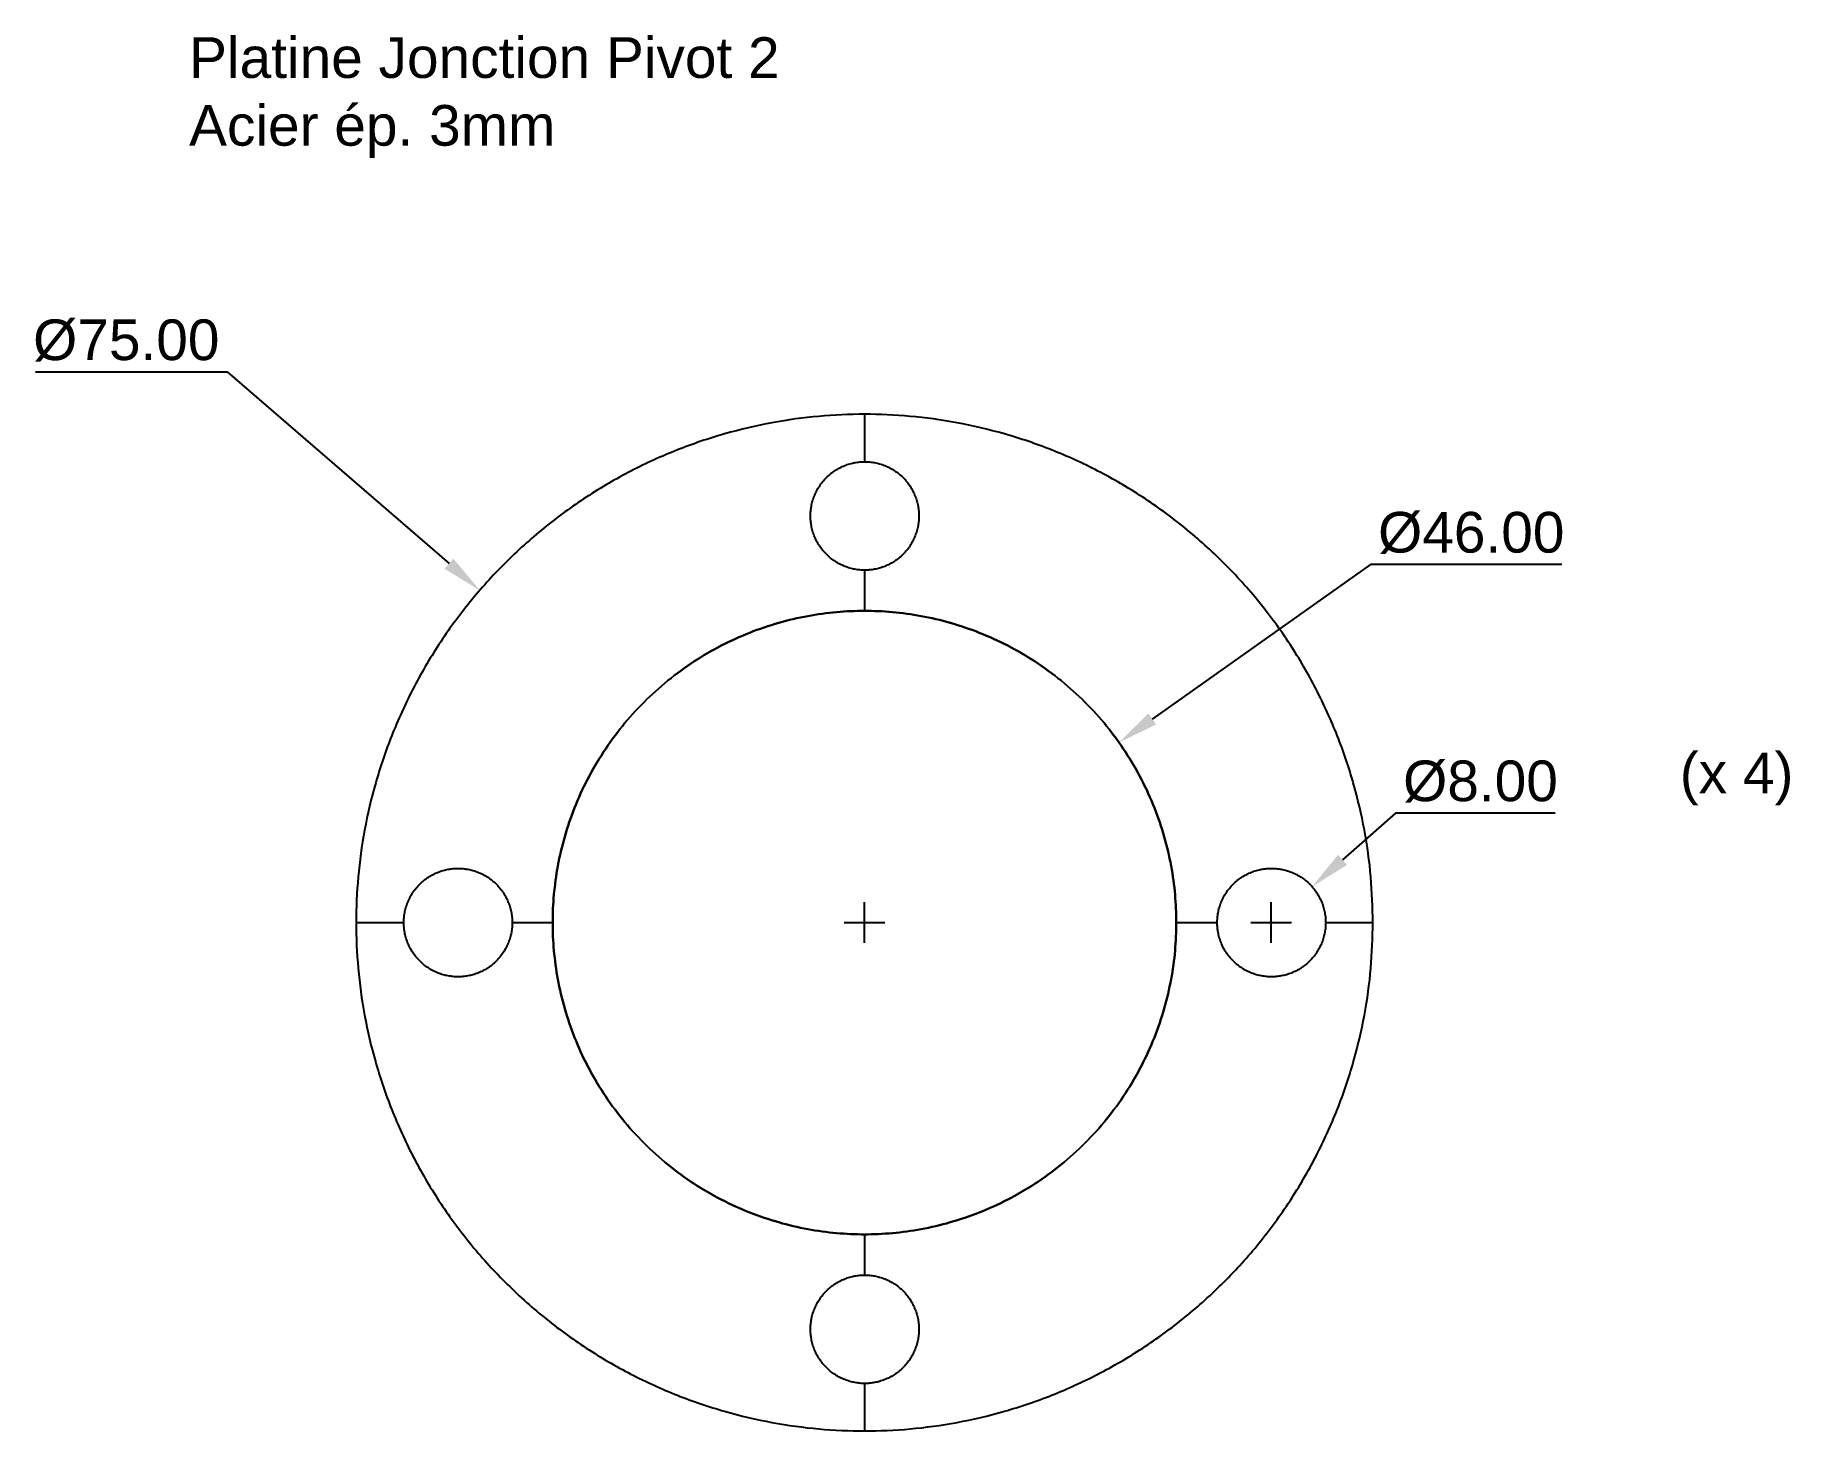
# Model space of a CAD drawing. Header units: millimetres. Extents: x -61 to 68, y -37 to 65.
import ezdxf

# ---------------------------------------------------------------- set-up
doc = ezdxf.new("R2010")
doc.units = ezdxf.units.MM
doc.layers.add('Défaut', color=178, linetype='Continuous', true_color=0x000000)
doc.layers.add('Pivot', color=178, linetype='Continuous', true_color=0x000000)
doc.styles.add('Helvetica Neue Regular', font='')
doc.styles.get('Helvetica Neue Regular').set_extended_font_data('Helvetica Neue')
doc.dimstyles.new('Défaut', dxfattribs={"dimtxt": 3, "dimasz": 3, "dimexe": 1.5, "dimexo": 1.5, "dimgap": 0.75, "dimtad": 1, "dimtoh": 1, "dimzin": 1, "dimdsep": 46, "dimtxsty": 'Helvetica Neue Regular', "dimcen": 1.5, "dimazin": 1, "dimtfac": 1, "dimtdec": 4, "dimtix": 1, "dimtofl": 0, "dimtmove": 1, "dimatfit": 3, "dimfxl": 3, "dimtolj": 1, "dimtzin": 1, "dimarcsym": 0})

# ---------------------------------------------------------------- blocks, each defined once
blk = doc.blocks.new('*D1')
at = {"layer": 'Defpoints', "color": 0}
for p in [(18.78, 13.29), (-18.77, -13.29)]:
    blk.add_point(p, dxfattribs=at)
at = {"layer": 'Défaut', "color": 0, "lineweight": -2}
for p, q in [((37.32, 26.41), (21.23, 15.02)), ((51.44, 26.41), (37.32, 26.41))]:
    blk.add_line(p, q, dxfattribs=at)
at = {"layer": 'Défaut', "color": 0}
for p, q in [((0, -1.5), (0, 1.5)), ((-1.5, 0), (1.5, 0))]:
    blk.add_line(p, q, dxfattribs=at)
blk.add_solid([(20.94, 15.43), (21.51, 14.61), (18.78, 13.29)], dxfattribs=at)
at = {"layer": 'Défaut', "color": 0, "insert": (44.76, 28.74), "char_height": 3, "attachment_point": 5, "style": 'Helvetica Neue Regular'}
blk.add_mtext('\\A1;Ø46.00', dxfattribs=at)
blk = doc.blocks.new('*D2')
at = {"layer": 'Defpoints', "color": 0}
for p in [(33.01, 2.64), (27, -2.64)]:
    blk.add_point(p, dxfattribs=at)
at = {"layer": 'Défaut', "color": 0, "lineweight": -2}
for p, q in [((39.17, 8.07), (35.26, 4.63)), ((50.96, 8.07), (39.17, 8.07))]:
    blk.add_line(p, q, dxfattribs=at)
at = {"layer": 'Défaut', "color": 0}
for p, q in [((30, -1.5), (30, 1.5)), ((28.5, 0), (31.5, 0))]:
    blk.add_line(p, q, dxfattribs=at)
blk.add_solid([(34.93, 5), (35.59, 4.25), (33.01, 2.64)], dxfattribs=at)
at = {"layer": 'Défaut', "color": 0, "insert": (45.44, 10.4), "char_height": 3, "attachment_point": 5, "style": 'Helvetica Neue Regular'}
blk.add_mtext('\\A1;Ø8.00', dxfattribs=at)
blk = doc.blocks.new('*D3')
at = {"layer": 'Defpoints', "color": 0}
for p in [(-28.37, 24.51), (28.38, -24.51)]:
    blk.add_point(p, dxfattribs=at)
at = {"layer": 'Défaut', "color": 0, "lineweight": -2}
for p, q in [((-61.14, 40.62), (-47.01, 40.62)), ((-47.01, 40.62), (-30.64, 26.48))]:
    blk.add_line(p, q, dxfattribs=at)
at = {"layer": 'Défaut', "color": 0}
for p, q in [((0, -1.5), (0, 1.5)), ((-1.5, 0), (1.5, 0))]:
    blk.add_line(p, q, dxfattribs=at)
blk.add_solid([(-30.97, 26.1), (-30.32, 26.85), (-28.37, 24.51)], dxfattribs=at)
at = {"layer": 'Défaut', "color": 0, "insert": (-54.45, 42.94), "char_height": 3, "attachment_point": 5, "style": 'Helvetica Neue Regular'}
blk.add_mtext('\\A1;Ø75.00', dxfattribs=at)

msp = doc.modelspace()

# ---------------------------------------------------------------- linework, layer by layer
at = {"layer": 'Pivot'}
for p, q in [((0.003, 37.5, 280.15), (0.003, 34, 280.15)), ((0.003, 37.5, 277.15), (0.003, 34, 277.15)), ((0.003, 26, 280.15), (0.003, 23, 280.15)), ((0.003, 26, 277.15), (0.003, 23, 277.15)), ((-37.497, 0, 280.15), (-33.979, 0, 280.15)), ((-37.497, 0, 277.15), (-33.979, 0, 277.15)), ((-25.979, 0, 280.15), (-22.997, 0, 280.15)), ((-25.979, 0, 277.15), (-22.997, 0, 277.15)), ((23.003, 0, 280.15), (26.021, 0, 280.15)), ((23.003, 0, 277.15), (26.021, 0, 277.15)), ((34.021, 0, 280.15), (37.503, 0, 280.15)), ((34.021, 0, 277.15), (37.503, 0, 277.15)), ((0.003, -23, 280.15), (0.003, -26, 280.15)), ((0.003, -23, 277.15), (0.003, -26, 277.15)), ((0.003, -34, 280.15), (0.003, -37.5, 280.15)), ((0.003, -34, 277.15), (0.003, -37.5, 277.15))]:
    msp.add_line(p, q, dxfattribs=at)
for points, knots in [([(37.503, 0, 280.15), (37.503, -37.5, 280.15), (0.003, -37.5, 280.15), (-37.497, -37.5, 280.15), (-37.497, 0, 280.15), (-37.497, 37.5, 280.15), (0.003, 37.5, 280.15), (37.503, 37.5, 280.15), (37.503, 0, 280.15)], [0, 0, 0, 58.9048623, 58.9048623, 117.8097245, 117.8097245, 176.7145868, 176.7145868, 235.619449, 235.619449, 235.619449]), ([(37.503, 0, 277.15), (37.503, -37.5, 277.15), (0.003, -37.5, 277.15), (-37.497, -37.5, 277.15), (-37.497, 0, 277.15), (-37.497, 37.5, 277.15), (0.003, 37.5, 277.15), (37.503, 37.5, 277.15), (37.503, 0, 277.15)], [0, 0, 0, 58.9048623, 58.9048623, 117.8097245, 117.8097245, 176.7145868, 176.7145868, 235.619449, 235.619449, 235.619449]), ([(37.503, 0, 278.65), (37.503, -37.5, 278.65), (0.003, -37.5, 278.65), (-37.497, -37.5, 278.65), (-37.497, 0, 278.65), (-37.497, 37.5, 278.65), (0.003, 37.5, 278.65), (37.503, 37.5, 278.65), (37.503, 0, 278.65)], [0, 0, 0, 58.9048623, 58.9048623, 117.8097245, 117.8097245, 176.7145868, 176.7145868, 235.619449, 235.619449, 235.619449]), ([(0.021, 34, 280.15), (-3.979, 34, 280.15), (-3.979, 30, 280.15), (-3.979, 26, 280.15), (0.021, 26, 280.15), (4.021, 26, 280.15), (4.021, 30, 280.15), (4.021, 34, 280.15), (0.021, 34, 280.15)], [-25.1327412, -25.1327412, -25.1327412, -18.8495559, -18.8495559, -12.5663706, -12.5663706, -6.2831853, -6.2831853, 0, 0, 0]), ([(0.021, 34, 277.15), (-3.979, 34, 277.15), (-3.979, 30, 277.15), (-3.979, 26, 277.15), (0.021, 26, 277.15), (4.021, 26, 277.15), (4.021, 30, 277.15), (4.021, 34, 277.15), (0.021, 34, 277.15)], [-25.1327412, -25.1327412, -25.1327412, -18.8495559, -18.8495559, -12.5663706, -12.5663706, -6.2831853, -6.2831853, 0, 0, 0]), ([(23.003, 0, 280.15), (23.003, 23, 280.15), (0.003, 23, 280.15), (-22.997, 23, 280.15), (-22.997, 0, 280.15), (-22.997, -23, 280.15), (0.003, -23, 280.15), (23.003, -23, 280.15), (23.003, 0, 280.15)], [-144.5132621, -144.5132621, -144.5132621, -108.3849465, -108.3849465, -72.256631, -72.256631, -36.1283155, -36.1283155, 0, 0, 0]), ([(23.003, 0, 277.15), (23.003, 23, 277.15), (0.003, 23, 277.15), (-22.997, 23, 277.15), (-22.997, 0, 277.15), (-22.997, -23, 277.15), (0.003, -23, 277.15), (23.003, -23, 277.15), (23.003, 0, 277.15)], [-144.5132621, -144.5132621, -144.5132621, -108.3849465, -108.3849465, -72.256631, -72.256631, -36.1283155, -36.1283155, 0, 0, 0]), ([(23.003, 0, 279.025), (23.003, -23, 279.025), (0.003, -23, 279.025), (-22.997, -23, 279.025), (-22.997, 0, 279.025), (-22.997, 23, 279.025), (0.003, 23, 279.025), (23.003, 23, 279.025), (23.003, 0, 279.025)], [0, 0, 0, 36.1283155, 36.1283155, 72.256631, 72.256631, 108.3849465, 108.3849465, 144.5132621, 144.5132621, 144.5132621]), ([(-25.979, 0, 280.15), (-25.979, 4, 280.15), (-29.979, 4, 280.15), (-33.979, 4, 280.15), (-33.979, 0, 280.15), (-33.979, -4, 280.15), (-29.979, -4, 280.15), (-25.979, -4, 280.15), (-25.979, 0, 280.15)], [-25.1327412, -25.1327412, -25.1327412, -18.8495559, -18.8495559, -12.5663706, -12.5663706, -6.2831853, -6.2831853, 0, 0, 0]), ([(-25.979, 0, 277.15), (-25.979, 4, 277.15), (-29.979, 4, 277.15), (-33.979, 4, 277.15), (-33.979, 0, 277.15), (-33.979, -4, 277.15), (-29.979, -4, 277.15), (-25.979, -4, 277.15), (-25.979, 0, 277.15)], [-25.1327412, -25.1327412, -25.1327412, -18.8495559, -18.8495559, -12.5663706, -12.5663706, -6.2831853, -6.2831853, 0, 0, 0]), ([(34.021, 0, 280.15), (34.021, 4, 280.15), (30.021, 4, 280.15), (26.021, 4, 280.15), (26.021, 0, 280.15), (26.021, -4, 280.15), (30.021, -4, 280.15), (34.021, -4, 280.15), (34.021, 0, 280.15)], [-25.1327412, -25.1327412, -25.1327412, -18.8495559, -18.8495559, -12.5663706, -12.5663706, -6.2831853, -6.2831853, 0, 0, 0]), ([(34.021, 0, 277.15), (34.021, 4, 277.15), (30.021, 4, 277.15), (26.021, 4, 277.15), (26.021, 0, 277.15), (26.021, -4, 277.15), (30.021, -4, 277.15), (34.021, -4, 277.15), (34.021, 0, 277.15)], [-25.1327412, -25.1327412, -25.1327412, -18.8495559, -18.8495559, -12.5663706, -12.5663706, -6.2831853, -6.2831853, 0, 0, 0]), ([(0.021, -26, 280.15), (-3.979, -26, 280.15), (-3.979, -30, 280.15), (-3.979, -34, 280.15), (0.021, -34, 280.15), (4.021, -34, 280.15), (4.021, -30, 280.15), (4.021, -26, 280.15), (0.021, -26, 280.15)], [-25.1327412, -25.1327412, -25.1327412, -18.8495559, -18.8495559, -12.5663706, -12.5663706, -6.2831853, -6.2831853, 0, 0, 0]), ([(0.021, -26, 277.15), (-3.979, -26, 277.15), (-3.979, -30, 277.15), (-3.979, -34, 277.15), (0.021, -34, 277.15), (4.021, -34, 277.15), (4.021, -30, 277.15), (4.021, -26, 277.15), (0.021, -26, 277.15)], [-25.1327412, -25.1327412, -25.1327412, -18.8495559, -18.8495559, -12.5663706, -12.5663706, -6.2831853, -6.2831853, 0, 0, 0])]:
    msp.add_rational_spline(points, [1, 0.707106781187, 1, 0.707106781187, 1, 0.707106781187, 1, 0.707106781187, 1], degree=2, knots=knots, dxfattribs=at)
for points in [[(0.003, 37.5, 280.15), (0.003, 37.5, 278.65), (0.003, 37.5, 277.15)], [(0.021, 34, 280.15), (0.021, 34, 278.65), (0.021, 34, 277.15)], [(-3.979, 30, 280.15), (-3.979, 30, 278.65), (-3.979, 30, 277.15)], [(4.021, 30, 280.15), (4.021, 30, 278.65), (4.021, 30, 277.15)], [(0.021, 26, 280.15), (0.021, 26, 278.65), (0.021, 26, 277.15)], [(0.003, 23, 280.15), (0.003, 23, 278.65), (0.003, 23, 277.15)], [(-29.979, 4, 280.15), (-29.979, 4, 278.65), (-29.979, 4, 277.15)], [(30.021, 4, 280.15), (30.021, 4, 278.65), (30.021, 4, 277.15)], [(-37.497, 0, 280.15), (-37.497, 0, 278.65), (-37.497, 0, 277.15)], [(-33.979, 0, 280.15), (-33.979, 0, 278.65), (-33.979, 0, 277.15)], [(-25.979, 0, 280.15), (-25.979, 0, 278.65), (-25.979, 0, 277.15)], [(-22.997, 0, 280.15), (-22.997, 0, 278.65), (-22.997, 0, 277.15)], [(23.003, 0, 280.15), (23.003, 0, 278.65), (23.003, 0, 277.15)], [(26.021, 0, 280.15), (26.021, 0, 278.65), (26.021, 0, 277.15)], [(34.021, 0, 280.15), (34.021, 0, 278.65), (34.021, 0, 277.15)], [(37.503, 0, 280.15), (37.503, 0, 278.65), (37.503, 0, 277.15)], [(-29.979, -4, 280.15), (-29.979, -4, 278.65), (-29.979, -4, 277.15)], [(30.021, -4, 280.15), (30.021, -4, 278.65), (30.021, -4, 277.15)], [(0.003, -23, 280.15), (0.003, -23, 278.65), (0.003, -23, 277.15)], [(0.021, -26, 280.15), (0.021, -26, 278.65), (0.021, -26, 277.15)], [(-3.979, -30, 280.15), (-3.979, -30, 278.65), (-3.979, -30, 277.15)], [(4.021, -30, 280.15), (4.021, -30, 278.65), (4.021, -30, 277.15)], [(0.021, -34, 280.15), (0.021, -34, 278.65), (0.021, -34, 277.15)], [(0.003, -37.5, 280.15), (0.003, -37.5, 278.65), (0.003, -37.5, 277.15)]]:
    msp.add_open_spline(points, degree=2, dxfattribs=at)

# ---------------------------------------------------------------- texts
at = {"layer": 'Défaut', "char_height": 3, "attachment_point": 7, "style": 'Helvetica Neue Regular'}
for s, insert, width in [('{\\fHelvetica Neue;Platine Jonction Pivot 2}\\P{\\fHelvetica Neue;Acier ép. 3mm}\\P', (-49.816, 56.409), 94), ('(x 4)', (60.143, 8.644), 21.31148)]:
    msp.add_mtext(s, dxfattribs=dict(at, insert=insert, width=width))

# ---------------------------------------------------------------- dimensions: what is measured, and where the dimension line sits
at = {"layer": 'Défaut'}
for p1, p2, text, picture, middle in [((28.381, -24.515, 283.15), (-28.374, 24.515, 283.15), 'Ø75.00', '*D3', (-47.011, 40.615, 283.15)), ((-18.77, -13.288, 280.15), (18.777, 13.288, 280.15), 'Ø46.00', '*D1', (37.318, 26.412, 280.15)), ((27.001, -2.643, 283.15), (33.006, 2.643, 283.15), 'Ø8.00', '*D2', (39.172, 8.071, 283.15))]:
    dim = msp.add_diameter_dim_2p(p1=p1, p2=p2, text=text, dimstyle='Défaut', override={"dimscale": 1, "dimasz": 3, "dimtad": 1, "dimtih": 0, "dimtoh": 1, "dimlfac": 1, "dimtxsty": 'Helvetica Neue Regular', "dimsah": 0}, dxfattribs=at)
    dim.commit()
    dim.dimension.update_dxf_attribs({"geometry": picture, "text_midpoint": middle, "dimtype": 163})

doc.saveas('drawing.dxf')
